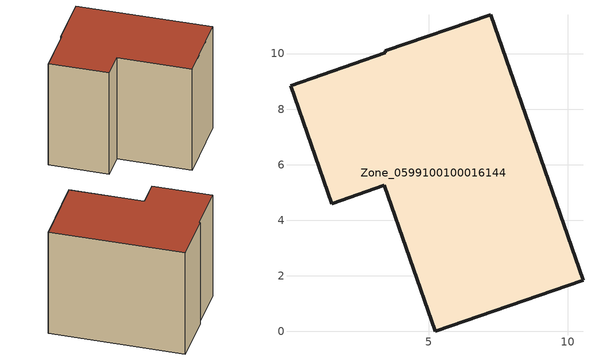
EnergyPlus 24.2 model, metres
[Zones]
Zone_0599100100016144
 floor ground (C_G): 1.5,4.6 0.02,8.85 3.44,10.03 3.43,10.09 7.22,11.4 10.55,1.85 5.23,0 3.39,5.26 z0
 wall outside (C_F): 10.55,1.85 7.22,11.4 3.43,10.09 3.44,10.03 0.02,8.85 1.5,4.6 3.39,5.26 5.23,0 10.55,1.85 z0:8.68
 roof outside (C_R): 0.02,8.85 1.5,4.6 3.39,5.26 5.23,0 10.55,1.85 7.22,11.4 3.43,10.09 3.44,10.03 z8.68
[BUILDING]
Pand.0599100100016144: North Axis=0; Terrain=City; Loads Convergence Tolerance Value=0.04; Temperature Convergence Tolerance Value=0.4; Solar Distribution=FullExterior; Maximum Number of Warmup Days=25; Minimum Number of Warmup Days=1
[Site:Location]
Rotterdam.The.Hague.AP_ZH_NLD Design_Conditions: Latitude=51.96; Longitude=4.45; Time Zone=1; Elevation=-4.5
[SITE:GROUNDTEMPERATURE:BUILDINGSURFACE]
18, 18, 18, 18, 18, 18, 18, 18, 18, 18, 18, 18
[MATERIAL] Thermal Absorptance=0.9; Solar Absorptance=0.7; Visible Absorptance=0.7
Name | Roughness | Thickness | Conductivity | Density | Specific Heat
G.TC.2015-2018 | MediumSmooth | 0.15 | 0.0428571 | 540 | 1210
F.TC.2015-2018 | Rough | 0.3 | 0.0666667 | 1920 | 840
R.TC.2015-2018 | MediumRough | 0.2 | 0.0333333 | 1500 | 1000
[CONSTRUCTION]
C_G: G.TC.2015-2018
C_F: F.TC.2015-2018
C_R: R.TC.2015-2018
[ZONE]
Zone_0599100100016144: Type=1; Multiplier=1; Ceiling Height=Autocalculate; Volume=Autocalculate; Floor Area=autocalculate; Part of Total Floor Area=Yes
[ZONEINFILTRATION:DESIGNFLOWRATE]
Infil_Zone_0599100100016144: Zone or ZoneList or Space or SpaceList=Zone_0599100100016144; Schedule=AlwaysOn; Design Flow Rate Calculation Method=Flow/Area; Flow Rate per Floor Area=0.0015; Constant Term Coefficient=1; Temperature Term Coefficient=0; Velocity Term Coefficient=0; Velocity Squared Term Coefficient=0
[HVACTEMPLATE:ZONE:IDEALLOADSAIRSYSTEM]
Zone_0599100100016144: Maximum Heating Supply Air Temperature=50; Minimum Cooling Supply Air Temperature=13; Maximum Heating Supply Air Humidity Ratio=0.0156; Minimum Cooling Supply Air Humidity Ratio=0.0077; Heating Limit=NoLimit; Cooling Limit=NoLimit; Dehumidification Control Type=ConstantSensibleHeatRatio; Cooling Sensible Heat Ratio=0.7; Dehumidification Setpoint=60; Humidification Control Type=None; Humidification Setpoint=30; Outdoor Air Method=None; Outdoor Air Flow Rate per Person=0.00944; Outdoor Air Flow Rate per Zone Floor Area=0; Outdoor Air Flow Rate per Zone=0; Demand Controlled Ventilation Type=None; Outdoor Air Economizer Type=NoEconomizer; Heat Recovery Type=None; Sensible Heat Recovery Effectiveness=0.7; Latent Heat Recovery Effectiveness=0.65
[ZONECONTROL:THERMOSTAT]
ThermostatControl_Zone_0599100100016144: Zone or ZoneList=Zone_0599100100016144; Control Type Schedule=DualSetpointControlType; Control 1=Thermostat_Zone_0599100100016144; Temperature Difference Between Cutout And Setpoint=0
[THERMOSTATSETPOINT:DUALSETPOINT]
Thermostat_Zone_0599100100016144: Heating Setpoint Temperature Schedule=HeatingSetpoint_Zone_0599100100016144; Cooling Setpoint Temperature Schedule=CoolingSetpoint_Zone_0599100100016144
[SCHEDULE:COMPACT]
HeatingSetpoint_Zone_0599100100016144: Through: 12/31, For: AllDays, Until: 24:00, 21
CoolingSetpoint_Zone_0599100100016144: Through: 12/31, For: AllDays, Until: 24:00, 24
DualSetpointControlType: Through: 12/31, For: AllDays, Until: 24:00, 4
AlwaysOn: Through: 12/31, For: AllDays, Until: 24:00, 1
